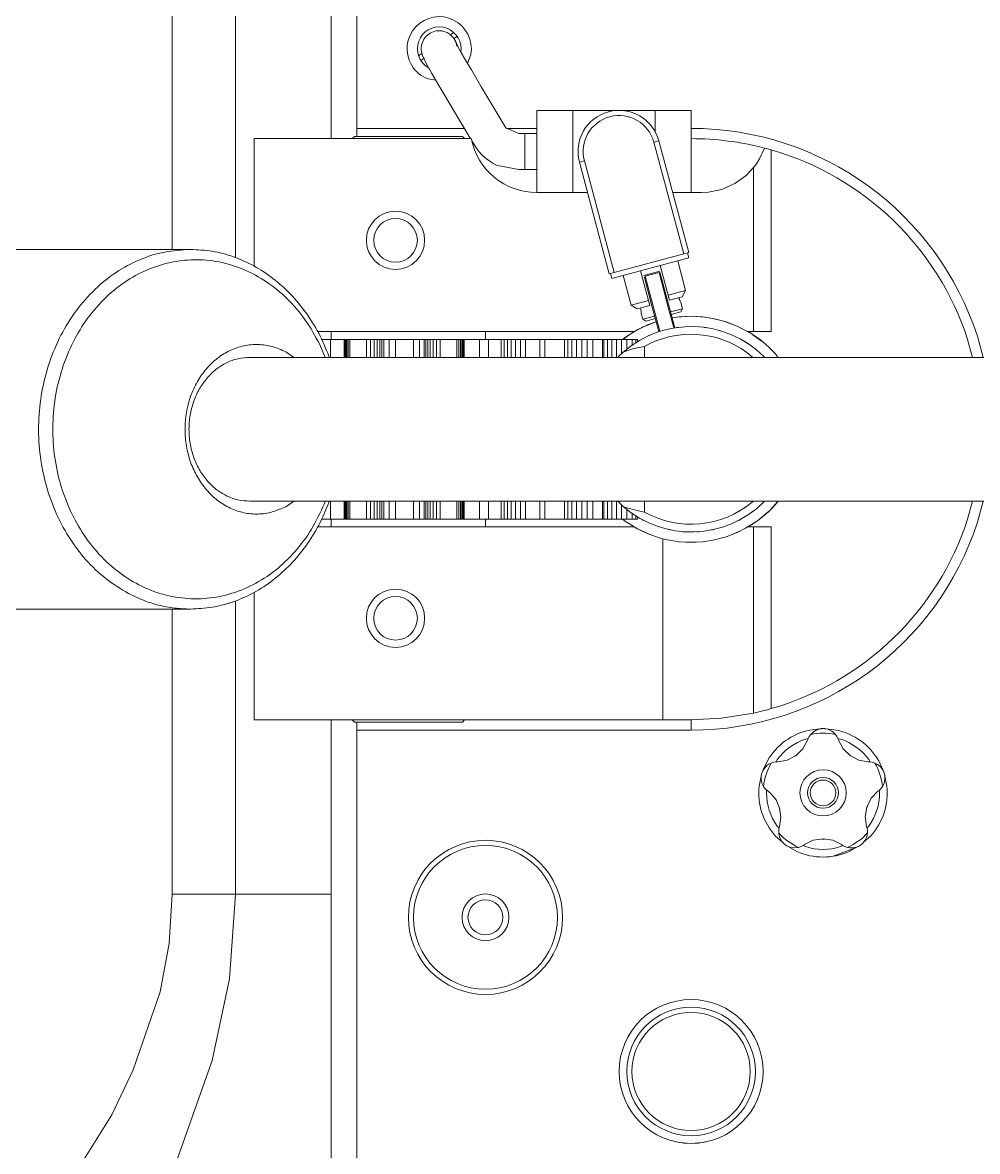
# Model space of a CAD drawing. Header units: millimetres. Extents: x -164867 to 807677, y -316775 to 513985.
# Drawn here: x 244877.3 to 245063, y 460465.4 to 460685.1 of the extents above; entities that cross this region are included whole.
import ezdxf

# ---------------------------------------------------------------- set-up
doc = ezdxf.new("R2010")
doc.units = ezdxf.units.MM
doc.layers.add('TECHNO', color=7, linetype='Continuous', lineweight=15)

# ---------------------------------------------------------------- blocks, each defined once
blk = doc.blocks.new('20_ Делитель округлитель S30')
at = {"transparency": 33554669}
for p, q in [((-94, 397.12), (-94, 321.36)), ((-24, 397.12), (-24, 321.36)), ((-210.02, 347.63), (-192.41, 336.67)), ((-192.41, 336.67), (-183.68, 332.46)), ((-183.68, 332.46), (-168.51, 327.26)), ((-168.51, 327.26), (-159.08, 325.49)), ((-159.08, 325.49), (-149.5, 324.89)), ((-201.13, 323.91), (-181.85, 317.12)), ((-149.5, 312.57), (-149.5, 324.89)), ((-113.3, 324.89), (-149.5, 324.89)), ((-94, 324.89), (-113.3, 324.89)), ((-4.7, 324.89), (-24, 324.89)), ((31.5, 324.89), (-4.7, 324.89)), ((-181.85, 317.12), (-165.94, 313.76)), ((-165.94, 313.76), (-149.5, 312.57)), ((-149.5, 312.57), (-149.5, 293.95)), ((-113.3, 312.57), (-149.5, 312.57)), ((-92.41, 312.57), (-113.3, 312.57)), ((-4.7, 312.57), (-25.61, 312.57)), ((31.5, 312.57), (-4.7, 312.57)), ((-73, 5.98), (-73, 309.82)), ((-45, 309.82), (-45, 5.98)), ((-115.57, 308.95), (-115.57, 229.42)), ((-90.73, 308.95), (-115.57, 308.95)), ((-2.43, 308.95), (-27.26, 308.95)), ((-2.43, 266.71), (-2.43, 308.95)), ((-74.07, 302.82), (-73, 301.25)), ((-45, 301.25), (-43.93, 302.82)), ((-78, 235.04), (-78, 296.59)), ((-76.5, 295.73), (-76.5, 295.8)), ((-76.5, 294.13), (-76.5, 295.73)), ((-73, 295.11), (-73.47, 295.27)), ((-42.5, 296.19), (-45, 295.16)), ((-41.5, 295.73), (-41.5, 295.8)), ((-41.5, 294.13), (-41.5, 295.73)), ((-40, 235.04), (-40, 296.62)), ((-213, 293.95), (-115.57, 293.95)), ((-78, 293.95), (-76.5, 293.95)), ((-78, 276.74), (-78, 293.95)), ((-76.5, 293.95), (-78, 293.95)), ((-73, 294.13), (-76.5, 294.13)), ((-76.5, 291.45), (-76.5, 294.13)), ((-73, 294.32), (-73.24, 294.4)), ((-44.76, 294.4), (-45, 294.31)), ((-41.5, 294.13), (-45, 294.13)), ((-41.5, 291.45), (-41.5, 294.13)), ((-41.5, 293.95), (-40, 293.95)), ((-41.5, 276.74), (-41.5, 293.95)), ((-41.5, 293.95), (-40, 293.95)), ((-2.43, 293.95), (95, 293.95)), ((-76.5, 291.4), (-76.5, 291.45)), ((-73, 291.45), (-76.5, 291.45)), ((-73, 291.4), (-76.5, 291.4)), ((-76.5, 291.35), (-76.5, 291.4)), ((-73, 291.35), (-76.5, 291.35)), ((-76.5, 291.26), (-76.5, 291.35)), ((-73, 291.26), (-76.5, 291.26)), ((-76.5, 291.12), (-76.5, 291.26)), ((-73, 291.12), (-76.5, 291.12)), ((-76.5, 290.91), (-76.5, 291.12)), ((-73, 290.91), (-76.5, 290.91)), ((-76.5, 290.63), (-76.5, 290.91)), ((-73, 290.63), (-76.5, 290.63)), ((-76.5, 290.31), (-76.5, 290.63)), ((-73, 290.31), (-76.5, 290.31)), ((-76.5, 287.07), (-76.5, 290.31)), ((-41.5, 291.45), (-45, 291.45)), ((-41.5, 291.4), (-45, 291.4)), ((-41.5, 291.35), (-45, 291.35)), ((-41.5, 291.26), (-45, 291.26)), ((-41.5, 291.12), (-45, 291.12)), ((-41.5, 290.91), (-45, 290.91)), ((-41.5, 290.63), (-45, 290.63)), ((-41.5, 290.31), (-45, 290.31)), ((-41.5, 291.4), (-41.5, 291.45)), ((-41.5, 291.35), (-41.5, 291.4)), ((-41.5, 291.26), (-41.5, 291.35)), ((-41.5, 291.12), (-41.5, 291.26)), ((-41.5, 290.91), (-41.5, 291.12)), ((-41.5, 290.63), (-41.5, 290.91)), ((-41.5, 290.31), (-41.5, 290.63)), ((-41.5, 287.07), (-41.5, 290.31)), ((-202, 288.95), (-116, 288.95)), ((-117.57, 288.95), (-202, 288.95)), ((-117.57, 288.95), (-116.18, 288.95)), ((-117.57, 288.95), (-117.57, 223.95)), ((-116.18, 288.95), (-116, 288.95)), ((-116, 289.45), (-115.57, 289.88)), ((-116, 289.45), (-116, 282.2)), ((-2.43, 289.88), (-2, 289.45)), ((-2, 268.45), (-2, 289.45)), ((-2, 288.95), (-1.82, 288.95)), ((-1.82, 288.95), (-0.43, 288.95)), ((-0.43, 288.95), (-0.43, 268.05)), ((84, 288.95), (-0.43, 288.95)), ((-73, 287.07), (-76.5, 287.07)), ((-76.5, 286.34), (-76.5, 287.07)), ((-73, 286.34), (-76.5, 286.34)), ((-76.5, 285.63), (-76.5, 286.34)), ((-41.5, 287.07), (-45, 287.07)), ((-41.5, 286.34), (-45, 286.34)), ((-41.5, 286.34), (-41.5, 287.07)), ((-41.5, 285.63), (-41.5, 286.34)), ((-73, 285.63), (-76.5, 285.63)), ((-76.5, 285.03), (-76.5, 285.63)), ((-73, 285.03), (-76.5, 285.03)), ((-76.5, 284.51), (-76.5, 285.03)), ((-73, 284.51), (-76.5, 284.51)), ((-76.5, 284.09), (-76.5, 284.51)), ((-73, 284.09), (-76.5, 284.09)), ((-76.5, 283.74), (-76.5, 284.09)), ((-73, 283.74), (-76.5, 283.74)), ((-76.5, 282.69), (-76.5, 283.74)), ((-41.5, 285.63), (-45, 285.63)), ((-41.5, 285.03), (-45, 285.03)), ((-41.5, 284.51), (-45, 284.51)), ((-41.5, 284.09), (-45, 284.09)), ((-41.5, 283.74), (-45, 283.74)), ((-41.5, 285.03), (-41.5, 285.63)), ((-41.5, 284.51), (-41.5, 285.03)), ((-41.5, 284.09), (-41.5, 284.51)), ((-41.5, 283.74), (-41.5, 284.09)), ((-41.5, 282.69), (-41.5, 283.74)), ((-116, 282.2), (-116, 268.45)), ((-76.5, 282.57), (-76.5, 282.69)), ((-73, 282.69), (-76.5, 282.69)), ((-76.5, 281.44), (-76.5, 282.57)), ((-73, 281.44), (-76.5, 281.44)), ((-76.5, 277.94), (-76.5, 281.44)), ((-41.5, 282.69), (-45, 282.69)), ((-41.5, 281.44), (-45, 281.44)), ((-41.5, 282.57), (-41.5, 282.69)), ((-41.5, 281.44), (-41.5, 282.57)), ((-41.5, 277.94), (-41.5, 281.44)), ((-76.5, 276.92), (-76.5, 277.94)), ((-73, 277.94), (-76.5, 277.94)), ((-76.5, 276.8), (-76.5, 276.92)), ((-41.5, 277.94), (-45, 277.94)), ((-41.5, 276.92), (-41.5, 277.94)), ((-41.5, 276.8), (-41.5, 276.92)), ((13.66, 276.96), (14.15, 276.33)), ((-78, 263.95), (-78, 276.74)), ((-76.5, 275.9), (-76.5, 276.8)), ((-73, 276.8), (-76.5, 276.8)), ((-73, 275.9), (-76.5, 275.9)), ((-76.5, 275.58), (-76.5, 275.9)), ((-73, 275.58), (-76.5, 275.58)), ((-76.5, 275.19), (-76.5, 275.58)), ((-73, 275.19), (-76.5, 275.19)), ((-76.5, 274.71), (-76.5, 275.19)), ((-73, 274.71), (-76.5, 274.71)), ((-76.5, 274.14), (-76.5, 274.71)), ((-41.5, 276.8), (-45, 276.8)), ((-41.5, 275.9), (-45, 275.9)), ((-41.5, 275.58), (-45, 275.58)), ((-41.5, 275.19), (-45, 275.19)), ((-41.5, 274.71), (-45, 274.71)), ((-41.5, 275.9), (-41.5, 276.8)), ((-41.5, 263.95), (-41.5, 276.74)), ((-41.5, 275.58), (-41.5, 275.9)), ((-41.5, 275.19), (-41.5, 275.58)), ((-41.5, 274.71), (-41.5, 275.19)), ((-41.5, 274.14), (-41.5, 274.71)), ((9.2, 275.09), (8.94, 273.63)), ((11.09, 274.87), (10.25, 274.39)), ((11.35, 275.02), (11.09, 274.87)), ((11.57, 275.14), (11.35, 275.02)), ((11.39, 275.08), (11.36, 275.03)), ((11.71, 275.22), (11.57, 275.14)), ((11.89, 275.31), (11.71, 275.22)), ((11.94, 275.34), (11.89, 275.31)), ((12.77, 275.73), (11.94, 275.34)), ((12.75, 276.5), (13.19, 275.93)), ((13.55, 276.11), (12.77, 275.73)), ((13.04, 275.81), (13.31, 275.98)), ((13.04, 275.81), (13.31, 275.98)), ((13.04, 275.81), (13.31, 275.98)), ((13.04, 275.81), (13.31, 275.98)), ((13.31, 275.98), (13.04, 275.81)), ((13.31, 275.98), (13.04, 275.81)), ((13.04, 275.81), (13.31, 275.98)), ((13.31, 275.98), (13.04, 275.81)), ((13.31, 275.98), (13.04, 275.81)), ((13.31, 275.98), (13.04, 275.81)), ((13.31, 275.98), (13.04, 275.81)), ((13.31, 275.98), (13.57, 276.12)), ((13.59, 276.12), (13.31, 275.98)), ((13.59, 276.12), (13.31, 275.98)), ((13.59, 276.12), (13.31, 275.98)), ((13.59, 276.12), (13.31, 275.98)), ((13.31, 275.98), (13.59, 276.12)), ((13.31, 275.98), (13.59, 276.12)), ((13.31, 275.98), (13.59, 276.12)), ((13.59, 276.12), (13.31, 275.98)), ((13.31, 275.98), (13.59, 276.12)), ((13.31, 275.98), (13.59, 276.12)), ((13.31, 275.98), (13.59, 276.12)), ((13.57, 276.12), (13.48, 276.07)), ((13.48, 276.07), (13.55, 276.11)), ((13.59, 276.12), (13.89, 276.25)), ((13.59, 276.12), (13.89, 276.25)), ((13.59, 276.12), (13.89, 276.25)), ((13.89, 276.25), (13.59, 276.12)), ((13.89, 276.25), (13.59, 276.12)), ((13.89, 276.25), (13.59, 276.12)), ((13.59, 276.12), (13.89, 276.25)), ((13.59, 276.12), (13.89, 276.25)), ((13.59, 276.12), (13.89, 276.25)), ((13.59, 276.12), (13.89, 276.25)), ((13.89, 276.25), (13.59, 276.12)), ((14.21, 276.35), (13.89, 276.25)), ((13.89, 276.25), (14.21, 276.35)), ((13.89, 276.25), (14.21, 276.35)), ((13.89, 276.25), (14.21, 276.35)), ((13.89, 276.25), (14.21, 276.35)), ((13.89, 276.25), (14.21, 276.35)), ((13.89, 276.25), (14.21, 276.35)), ((13.89, 276.25), (14.21, 276.35)), ((13.89, 276.25), (14.21, 276.35)), ((13.89, 276.25), (14.21, 276.35)), ((13.89, 276.25), (14.21, 276.35)), ((14.21, 276.35), (14.55, 276.41)), ((14.21, 276.35), (14.55, 276.41)), ((14.21, 276.35), (14.55, 276.41)), ((14.55, 276.41), (14.21, 276.35)), ((14.21, 276.35), (14.55, 276.41)), ((14.21, 276.35), (14.55, 276.41)), ((14.21, 276.35), (14.55, 276.41)), ((14.21, 276.35), (14.55, 276.41)), ((14.21, 276.35), (14.55, 276.41)), ((14.21, 276.35), (14.55, 276.41)), ((14.21, 276.35), (14.55, 276.41)), ((14.9, 276.45), (14.55, 276.41)), ((14.55, 276.41), (14.9, 276.45)), ((14.55, 276.41), (14.9, 276.45)), ((14.55, 276.41), (14.9, 276.45)), ((14.55, 276.41), (14.9, 276.45)), ((14.55, 276.41), (14.9, 276.45)), ((14.55, 276.41), (14.9, 276.45)), ((14.55, 276.41), (14.9, 276.45)), ((14.55, 276.41), (14.9, 276.45)), ((14.55, 276.41), (14.9, 276.45)), ((14.55, 276.41), (14.9, 276.45)), ((15.25, 276.45), (14.9, 276.45)), ((15.25, 276.45), (14.9, 276.45)), ((15.25, 276.45), (14.9, 276.45)), ((14.9, 276.45), (15.25, 276.45)), ((14.9, 276.45), (15.25, 276.45)), ((14.9, 276.45), (15.25, 276.45)), ((15.25, 276.45), (14.9, 276.45)), ((15.25, 276.45), (14.9, 276.45)), ((14.9, 276.45), (15.25, 276.45)), ((14.9, 276.45), (15.25, 276.45)), ((15.25, 276.45), (14.9, 276.45)), ((15.61, 276.41), (15.25, 276.45)), ((15.25, 276.45), (15.61, 276.41)), ((15.25, 276.45), (15.61, 276.41)), ((15.25, 276.45), (15.61, 276.41)), ((15.25, 276.45), (15.61, 276.41)), ((15.25, 276.45), (15.61, 276.41)), ((15.25, 276.45), (15.61, 276.41)), ((15.61, 276.41), (15.25, 276.45)), ((15.25, 276.45), (15.61, 276.41)), ((15.25, 276.45), (15.61, 276.41)), ((15.25, 276.45), (15.61, 276.41)), ((15.61, 276.41), (15.96, 276.34)), ((15.61, 276.41), (15.96, 276.34)), ((15.61, 276.41), (15.96, 276.34)), ((15.61, 276.41), (15.96, 276.34)), ((15.61, 276.41), (15.96, 276.34)), ((15.61, 276.41), (15.96, 276.34)), ((15.96, 276.34), (15.61, 276.41)), ((15.61, 276.41), (15.96, 276.34)), ((15.61, 276.41), (15.96, 276.34)), ((15.61, 276.41), (15.96, 276.34)), ((15.61, 276.41), (15.96, 276.34)), ((15.96, 276.34), (16.31, 276.23)), ((15.96, 276.34), (16.31, 276.23)), ((15.96, 276.34), (16.31, 276.23)), ((15.96, 276.34), (16.31, 276.23)), ((15.96, 276.34), (16.31, 276.23)), ((16.31, 276.23), (15.96, 276.34)), ((15.96, 276.34), (16.31, 276.23)), ((15.96, 276.34), (16.31, 276.23)), ((15.96, 276.34), (16.31, 276.23)), ((15.96, 276.34), (16.31, 276.23)), ((15.96, 276.34), (16.31, 276.23)), ((16.64, 276.08), (16.31, 276.23)), ((16.31, 276.23), (16.64, 276.08)), ((16.64, 276.08), (16.31, 276.23)), ((16.64, 276.08), (16.31, 276.23)), ((16.31, 276.23), (16.64, 276.08)), ((16.31, 276.23), (16.64, 276.08)), ((16.31, 276.23), (16.64, 276.08)), ((16.31, 276.23), (16.64, 276.08)), ((16.64, 276.08), (16.31, 276.23)), ((16.31, 276.23), (16.64, 276.08)), ((16.31, 276.23), (16.64, 276.08)), ((16.64, 276.08), (16.95, 275.91)), ((16.64, 276.08), (16.95, 275.91)), ((16.64, 276.08), (16.95, 275.91)), ((16.64, 276.08), (16.95, 275.91)), ((16.64, 276.08), (16.95, 275.91)), ((16.95, 275.91), (16.64, 276.08)), ((16.95, 275.91), (16.64, 276.08)), ((16.95, 275.91), (16.64, 276.08)), ((16.95, 275.91), (16.64, 276.08)), ((16.64, 276.08), (16.95, 275.91)), ((16.64, 276.08), (16.95, 275.91)), ((17.23, 275.7), (16.95, 275.91)), ((16.95, 275.91), (17.23, 275.7)), ((16.95, 275.91), (17.23, 275.7)), ((16.95, 275.91), (17.23, 275.7)), ((17.23, 275.7), (16.95, 275.91)), ((16.95, 275.91), (17.23, 275.7)), ((16.95, 275.91), (17.23, 275.7)), ((17.23, 275.7), (16.95, 275.91)), ((17.23, 275.7), (16.95, 275.91)), ((17.23, 275.7), (16.95, 275.91)), ((17.23, 275.7), (16.95, 275.91)), ((17.23, 275.7), (17.49, 275.48)), ((17.49, 275.48), (17.23, 275.7)), ((17.49, 275.48), (17.23, 275.7)), ((17.23, 275.7), (17.49, 275.48)), ((17.49, 275.48), (17.23, 275.7)), ((17.23, 275.7), (17.49, 275.48)), ((17.23, 275.7), (17.49, 275.48)), ((17.23, 275.7), (17.49, 275.48)), ((17.49, 275.48), (17.23, 275.7)), ((17.23, 275.7), (17.49, 275.48)), ((17.23, 275.7), (17.49, 275.48)), ((17.49, 275.48), (17.72, 275.23)), ((17.49, 275.48), (17.72, 275.23)), ((17.49, 275.48), (17.72, 275.23)), ((17.49, 275.48), (17.72, 275.23)), ((17.49, 275.48), (17.72, 275.23)), ((17.49, 275.48), (17.72, 275.23)), ((17.72, 275.23), (17.49, 275.48)), ((17.72, 275.23), (17.49, 275.48)), ((17.72, 275.23), (17.49, 275.48)), ((17.49, 275.48), (17.72, 275.23)), ((17.49, 275.48), (17.72, 275.23)), ((17.72, 275.23), (17.92, 274.98)), ((17.72, 275.23), (17.92, 274.98)), ((17.72, 275.23), (17.92, 274.98)), ((17.92, 274.98), (17.72, 275.23)), ((17.92, 274.98), (17.72, 275.23)), ((17.92, 274.98), (17.72, 275.23)), ((17.92, 274.98), (17.72, 275.23)), ((17.92, 274.98), (17.72, 275.23)), ((17.92, 274.98), (17.72, 275.23)), ((17.72, 275.23), (17.92, 274.98)), ((17.72, 275.23), (17.92, 274.98)), ((18.09, 274.71), (17.92, 274.98)), ((18.09, 274.71), (17.92, 274.98)), ((17.92, 274.98), (18.09, 274.71)), ((17.92, 274.98), (18.09, 274.71)), ((18.09, 274.71), (17.92, 274.98)), ((17.92, 274.98), (18.09, 274.71)), ((17.92, 274.98), (18.09, 274.71)), ((17.92, 274.98), (18.09, 274.71)), ((18.09, 274.71), (17.92, 274.98)), ((18.09, 274.71), (17.92, 274.98)), ((17.92, 274.98), (18.09, 274.71)), ((18.09, 274.71), (18.24, 274.43)), ((18.09, 274.71), (18.24, 274.43)), ((18.09, 274.71), (18.24, 274.43)), ((18.09, 274.71), (18.24, 274.43)), ((18.09, 274.71), (18.24, 274.43)), ((18.24, 274.43), (18.09, 274.71)), ((18.09, 274.71), (18.24, 274.43)), ((18.24, 274.43), (18.09, 274.71)), ((18.24, 274.43), (18.09, 274.71)), ((18.09, 274.71), (18.24, 274.43)), ((18.09, 274.71), (18.24, 274.43)), ((-73, 274.14), (-76.5, 274.14)), ((-76.5, 273.47), (-76.5, 274.14)), ((-73, 273.47), (-76.5, 273.47)), ((-76.5, 272.78), (-76.5, 273.47)), ((-73, 272.78), (-76.5, 272.78)), ((-76.5, 269.51), (-76.5, 272.78)), ((-41.5, 274.14), (-45, 274.14)), ((-41.5, 273.47), (-45, 273.47)), ((-41.5, 272.78), (-45, 272.78)), ((-41.5, 273.47), (-41.5, 274.14)), ((-41.5, 272.78), (-41.5, 273.47)), ((-41.5, 269.51), (-41.5, 272.78)), ((7.94, 273.04), (6.59, 272.25)), ((10.25, 274.39), (7.94, 273.04)), ((18.24, 274.43), (18.36, 274.13)), ((18.24, 274.43), (18.36, 274.13)), ((18.24, 274.43), (18.36, 274.13)), ((18.24, 274.43), (18.36, 274.13)), ((18.24, 274.43), (18.36, 274.13)), ((18.36, 274.13), (18.24, 274.43)), ((18.36, 274.13), (18.24, 274.43)), ((18.36, 274.13), (18.24, 274.43)), ((18.36, 274.13), (18.24, 274.43)), ((18.24, 274.43), (18.36, 274.13)), ((18.24, 274.43), (18.36, 274.13)), ((18.46, 273.81), (18.36, 274.13)), ((18.36, 274.13), (18.46, 273.81)), ((18.46, 273.81), (18.36, 274.13)), ((18.36, 274.13), (18.46, 273.81)), ((18.46, 273.81), (18.36, 274.13)), ((18.36, 274.13), (18.46, 273.81)), ((18.36, 274.13), (18.46, 273.81)), ((18.46, 273.81), (18.36, 274.13)), ((18.36, 274.13), (18.46, 273.81)), ((18.36, 274.13), (18.46, 273.81)), ((18.46, 273.81), (18.36, 274.13)), ((18.46, 273.81), (18.53, 273.47)), ((18.46, 273.81), (18.53, 273.47)), ((18.46, 273.81), (18.53, 273.47)), ((18.46, 273.81), (18.53, 273.47)), ((18.46, 273.81), (18.53, 273.47)), ((18.53, 273.47), (18.46, 273.81)), ((18.46, 273.81), (18.53, 273.47)), ((18.53, 273.47), (18.46, 273.81)), ((18.53, 273.47), (18.46, 273.81)), ((18.46, 273.81), (18.53, 273.47)), ((18.46, 273.81), (18.53, 273.47)), ((18.56, 273.13), (18.53, 273.47)), ((18.53, 273.47), (18.56, 273.13)), ((18.53, 273.47), (18.56, 273.13)), ((18.53, 273.47), (18.56, 273.13)), ((18.53, 273.47), (18.56, 273.13)), ((18.53, 273.47), (18.56, 273.13)), ((18.56, 273.13), (18.53, 273.47)), ((18.56, 273.13), (18.53, 273.47)), ((18.56, 273.13), (18.53, 273.47)), ((18.53, 273.47), (18.56, 273.13)), ((18.53, 273.47), (18.56, 273.13)), ((18.56, 272.77), (18.53, 272.41)), ((18.56, 272.77), (18.53, 272.41)), ((18.56, 272.77), (18.53, 272.41)), ((18.56, 272.77), (18.53, 272.41)), ((18.53, 272.41), (18.56, 272.77)), ((18.56, 272.77), (18.53, 272.41)), ((18.53, 272.41), (18.56, 272.77)), ((18.56, 272.77), (18.53, 272.41)), ((18.56, 272.77), (18.53, 272.41)), ((18.53, 272.41), (18.56, 272.77)), ((18.53, 272.41), (18.56, 272.77)), ((18.56, 272.77), (18.56, 273.13)), ((18.56, 273.13), (18.56, 272.77)), ((18.56, 273.13), (18.56, 272.77)), ((18.56, 273.13), (18.56, 272.77)), ((18.56, 273.13), (18.56, 272.77)), ((18.56, 272.77), (18.56, 273.13)), ((18.56, 272.77), (18.56, 273.13)), ((18.56, 273.13), (18.56, 272.77)), ((18.56, 273.13), (18.56, 272.77)), ((18.56, 273.13), (18.56, 272.77)), ((18.56, 273.13), (18.56, 272.77)), ((6.59, 272.25), (-2, 267.12)), ((16.83, 269.93), (17.35, 270.3)), ((16.83, 269.93), (17.35, 270.3)), ((17.35, 270.3), (16.83, 269.93)), ((17.35, 270.3), (16.83, 269.93)), ((17.35, 270.3), (16.83, 269.93)), ((17.35, 270.3), (16.83, 269.93)), ((17.35, 270.3), (16.83, 269.93)), ((17.35, 270.3), (16.83, 269.93)), ((16.83, 269.93), (17.35, 270.3)), ((16.83, 269.93), (17.35, 270.3)), ((17.35, 270.3), (16.83, 269.93)), ((17.35, 270.3), (17.82, 270.79)), ((17.35, 270.3), (17.82, 270.79)), ((17.35, 270.3), (17.82, 270.79)), ((17.82, 270.79), (17.35, 270.3)), ((17.82, 270.79), (17.35, 270.3)), ((17.82, 270.79), (17.35, 270.3)), ((17.82, 270.79), (17.35, 270.3)), ((17.82, 270.79), (17.35, 270.3)), ((17.82, 270.79), (17.35, 270.3)), ((17.82, 270.79), (17.35, 270.3)), ((17.82, 270.79), (17.35, 270.3)), ((17.79, 270.76), (18.21, 270.11)), ((17.82, 270.79), (18.2, 271.38)), ((17.82, 270.79), (18.2, 271.38)), ((18.2, 271.38), (17.82, 270.79)), ((17.82, 270.79), (18.2, 271.38)), ((18.2, 271.38), (17.82, 270.79)), ((18.2, 271.38), (17.82, 270.79)), ((18.2, 271.38), (17.82, 270.79)), ((17.82, 270.79), (18.2, 271.38)), ((18.2, 271.38), (17.82, 270.79)), ((18.2, 271.38), (17.82, 270.79)), ((18.2, 271.38), (17.82, 270.79)), ((18.45, 272.06), (18.2, 271.38)), ((18.45, 272.06), (18.2, 271.38)), ((18.45, 272.06), (18.2, 271.38)), ((18.45, 272.06), (18.2, 271.38)), ((18.45, 272.06), (18.2, 271.38)), ((18.45, 272.06), (18.2, 271.38)), ((18.45, 272.06), (18.2, 271.38)), ((18.45, 272.06), (18.2, 271.38)), ((18.2, 271.38), (18.45, 272.06)), ((18.45, 272.06), (18.2, 271.38)), ((18.2, 271.38), (18.45, 272.06)), ((18.45, 272.06), (18.53, 272.41)), ((18.45, 272.06), (18.53, 272.41)), ((18.45, 272.06), (18.53, 272.41)), ((18.45, 272.06), (18.53, 272.41)), ((18.45, 272.06), (18.53, 272.41)), ((18.45, 272.06), (18.53, 272.41)), ((18.45, 272.06), (18.53, 272.41)), ((18.53, 272.41), (18.45, 272.06)), ((18.45, 272.06), (18.53, 272.41)), ((18.45, 272.06), (18.53, 272.41)), ((18.45, 272.06), (18.53, 272.41)), ((-115.57, 268.02), (-116, 268.45)), ((-73, 269.51), (-76.5, 269.51)), ((-76.5, 269.14), (-76.5, 269.51)), ((-73, 269.14), (-76.5, 269.14)), ((-76.5, 268.81), (-76.5, 269.14)), ((-73, 268.81), (-76.5, 268.81)), ((-76.5, 268.56), (-76.5, 268.81)), ((-73, 268.56), (-76.5, 268.56)), ((-76.5, 268.38), (-76.5, 268.56)), ((-73, 268.38), (-76.5, 268.38)), ((-76.5, 268.25), (-76.5, 268.38)), ((-73, 268.25), (-76.5, 268.25)), ((-76.5, 268.18), (-76.5, 268.25)), ((-73, 268.18), (-76.5, 268.18)), ((-76.5, 268.08), (-76.5, 268.18)), ((-76.5, 267.13), (-76.5, 268.08)), ((-73, 268.08), (-76.5, 268.08)), ((-41.5, 269.51), (-45, 269.51)), ((-41.5, 269.14), (-45, 269.14)), ((-41.5, 268.81), (-45, 268.81)), ((-41.5, 268.56), (-45, 268.56)), ((-41.5, 268.38), (-45, 268.38)), ((-41.5, 268.25), (-45, 268.25)), ((-41.5, 268.18), (-45, 268.18)), ((-41.5, 268.08), (-45, 268.08)), ((-41.5, 269.14), (-41.5, 269.51)), ((-41.5, 268.81), (-41.5, 269.14)), ((-41.5, 268.56), (-41.5, 268.81)), ((-41.5, 268.38), (-41.5, 268.56)), ((-41.5, 268.25), (-41.5, 268.38)), ((-41.5, 268.18), (-41.5, 268.25)), ((-41.5, 268.08), (-41.5, 268.18)), ((-41.5, 267.13), (-41.5, 268.08)), ((-2, 268.45), (-2.43, 268.02)), ((14.11, 268.54), (12.55, 267.63)), ((14.12, 268.55), (14.11, 268.54)), ((14.41, 268.72), (14.12, 268.55)), ((14.42, 268.72), (14.41, 268.72)), ((15.12, 269.12), (14.42, 268.72)), ((14.48, 268.75), (15.07, 268.7)), ((16.28, 269.67), (15.09, 269.11)), ((15.09, 269.11), (15.17, 269.14)), ((15.17, 269.14), (15.11, 269.11)), ((15.11, 269.11), (15.12, 269.12)), ((15.59, 269.49), (16.25, 269.66)), ((16.25, 269.66), (15.59, 269.49)), ((15.59, 269.49), (16.25, 269.66)), ((15.59, 269.49), (16.25, 269.66)), ((16.25, 269.66), (15.59, 269.49)), ((16.25, 269.66), (15.59, 269.49)), ((16.25, 269.66), (15.59, 269.49)), ((16.25, 269.66), (15.59, 269.49)), ((16.25, 269.66), (15.59, 269.49)), ((16.25, 269.66), (15.59, 269.49)), ((16.25, 269.66), (15.59, 269.49)), ((16.56, 269.8), (16.25, 269.66)), ((16.25, 269.66), (16.56, 269.8)), ((16.56, 269.8), (16.25, 269.66)), ((16.56, 269.8), (16.25, 269.66)), ((16.25, 269.66), (16.56, 269.8)), ((16.56, 269.8), (16.25, 269.66)), ((16.25, 269.66), (16.56, 269.8)), ((16.25, 269.66), (16.56, 269.8)), ((16.56, 269.8), (16.25, 269.66)), ((16.56, 269.8), (16.25, 269.66)), ((16.56, 269.8), (16.25, 269.66)), ((16.51, 269.78), (16.28, 269.67)), ((16.61, 269.82), (16.48, 269.77)), ((16.48, 269.77), (16.51, 269.78)), ((16.77, 269.9), (16.54, 269.79)), ((16.54, 269.79), (16.61, 269.82)), ((16.83, 269.93), (16.56, 269.8)), ((16.83, 269.93), (16.56, 269.8)), ((16.56, 269.8), (16.83, 269.93)), ((16.83, 269.93), (16.56, 269.8)), ((16.83, 269.93), (16.56, 269.8)), ((16.56, 269.8), (16.83, 269.93)), ((16.83, 269.93), (16.56, 269.8)), ((16.56, 269.8), (16.83, 269.93)), ((16.56, 269.8), (16.83, 269.93)), ((16.83, 269.93), (16.56, 269.8)), ((16.83, 269.93), (16.56, 269.8)), ((16.83, 269.93), (16.56, 269.8)), ((16.56, 269.8), (16.77, 269.9)), ((17.04, 270.08), (17.44, 269.45)), ((-76.5, 265.1), (-76.5, 267.13)), ((-41.5, 265.1), (-41.5, 267.13)), ((-2.83, 266.61), (-4.09, 265.85)), ((-2, 267.12), (-2.43, 266.86)), ((10.96, 266.7), (7.81, 264.83)), ((12.55, 267.63), (10.96, 266.7)), ((12.22, 267.44), (13.98, 266.8)), ((-78, 263.95), (-76.5, 263.95)), ((-73, 265.1), (-76.5, 265.1)), ((-76.5, 263.37), (-76.5, 265.1)), ((-41.5, 265.1), (-45, 265.1)), ((-41.5, 263.37), (-41.5, 265.1)), ((-41.5, 263.95), (-40, 263.95)), ((-6.39, 263.77), (-6.97, 262.94)), ((-5.72, 264.53), (-6.39, 263.77)), ((-4.99, 265.2), (-5.72, 264.53)), ((-4.21, 265.78), (-4.99, 265.2)), ((-4.09, 265.85), (-4.21, 265.78)), ((7.81, 264.83), (-0.32, 259.96)), ((-73, 263.37), (-76.5, 263.37)), ((-76.5, 260.87), (-76.5, 263.37)), ((-41.5, 263.37), (-45, 263.37)), ((-41.5, 260.87), (-41.5, 263.37)), ((-7.68, 261.59), (-8.43, 257.49)), ((-7.47, 262.05), (-7.68, 261.59)), ((-7.23, 262.5), (-7.47, 262.05)), ((-6.97, 262.94), (-7.23, 262.5)), ((-73, 260.87), (-76.5, 260.87)), ((-76.5, 260.33), (-76.5, 260.87)), ((-73, 260.33), (-76.5, 260.33)), ((-76.5, 259.68), (-76.5, 260.33)), ((-73, 259.68), (-76.5, 259.68)), ((-76.5, 258.94), (-76.5, 259.68)), ((-41.5, 260.87), (-45, 260.87)), ((-41.5, 260.33), (-45, 260.33)), ((-41.5, 259.68), (-45, 259.68)), ((-41.5, 260.33), (-41.5, 260.87)), ((-41.5, 259.68), (-41.5, 260.33)), ((-41.5, 258.94), (-41.5, 259.68)), ((-0.32, 259.96), (-1.43, 257.49)), ((-0.43, 259.88), (-0.43, 253.95)), ((-73, 258.94), (-76.5, 258.94)), ((-76.5, 258.1), (-76.5, 258.94)), ((-73, 258.1), (-76.5, 258.1)), ((-76.5, 257.14), (-76.5, 258.1)), ((-73, 257.14), (-76.5, 257.14)), ((-76.5, 256.19), (-76.5, 257.14)), ((-41.5, 258.94), (-45, 258.94)), ((-41.5, 258.1), (-45, 258.1)), ((-41.5, 257.14), (-45, 257.14)), ((-41.5, 258.1), (-41.5, 258.94)), ((-41.5, 257.14), (-41.5, 258.1)), ((-41.5, 256.19), (-41.5, 257.14)), ((-8.43, 257.49), (-8.43, 256.29)), ((-1.43, 257.49), (-1.44, 256.29)), ((-73, 256.19), (-76.5, 256.19)), ((-76.5, 253.39), (-76.5, 256.19)), ((-41.5, 256.19), (-45, 256.19)), ((-41.5, 253.39), (-41.5, 256.19)), ((-8.43, 256.29), (-8.3, 256.29)), ((-8.43, 253.95), (-8.43, 256.29)), ((-8.3, 256.29), (-8.23, 256.29)), ((-8.23, 256.29), (-8.22, 256.29)), ((-8.22, 256.29), (-8.2, 256.29)), ((-8.2, 256.29), (-8.18, 256.29)), ((-8.18, 256.29), (-6.85, 256.29)), ((-6.85, 256.29), (-6.72, 256.29)), ((-6.72, 256.29), (-6.68, 256.29)), ((-6.68, 256.29), (-6.64, 256.29)), ((-6.64, 256.29), (-6.54, 256.29)), ((-6.54, 256.29), (-5.89, 256.29)), ((-5.89, 256.29), (-4.57, 256.29)), ((-4.57, 256.29), (-4.37, 256.29)), ((-4.37, 256.29), (-4.29, 256.29)), ((-4.37, 256.29), (-4.32, 256.29)), ((-4.32, 256.29), (-4.28, 256.29)), ((-4.29, 256.29), (-4.28, 256.29)), ((-4.28, 256.29), (-4.08, 256.29)), ((-4.08, 256.29), (-2.41, 256.29)), ((-2.41, 256.29), (-2.29, 256.29)), ((-2.29, 256.29), (-2.25, 256.29)), ((-2.25, 256.29), (-2.23, 256.29)), ((-2.23, 256.29), (-2.1, 256.29)), ((-2.1, 256.29), (-1.44, 256.29)), ((-1.44, 256.29), (-1.43, 256.29)), ((-1.43, 253.95), (-1.43, 256.29)), ((-73, 253.39), (-76.5, 253.39)), ((-76.5, 253.14), (-76.5, 253.39)), ((-76.5, 252.43), (-76.5, 253.14)), ((-41.5, 253.39), (-45, 253.39)), ((-41.5, 253.14), (-41.5, 253.39)), ((-41.5, 252.43), (-41.5, 253.14)), ((-12.93, 246.95), (-12.93, 253.95)), ((-12.93, 253.95), (3.07, 253.95)), ((-12.93, 244.09), (-12.93, 253.95)), ((3.07, 253.95), (3.07, 246.95)), ((-73, 252.43), (-76.5, 252.43)), ((-76.5, 248.59), (-76.5, 252.43)), ((-41.5, 252.43), (-45, 252.43)), ((-41.5, 248.59), (-41.5, 252.43)), ((-73, 248.59), (-76.5, 248.59)), ((-76.5, 247.9), (-76.5, 248.59)), ((-41.5, 248.59), (-45, 248.59)), ((-41.5, 247.9), (-41.5, 248.59)), ((-73, 247.9), (-76.5, 247.9)), ((-76.5, 247.12), (-76.5, 247.9)), ((-73, 247.12), (-76.5, 247.12)), ((-76.5, 246.22), (-76.5, 247.12)), ((-73, 246.22), (-76.5, 246.22)), ((-76.5, 245.23), (-76.5, 246.22)), ((-41.5, 247.9), (-45, 247.9)), ((-41.5, 247.12), (-45, 247.12)), ((-41.5, 246.22), (-45, 246.22)), ((-41.5, 247.12), (-41.5, 247.9)), ((-41.5, 246.22), (-41.5, 247.12)), ((-41.5, 245.23), (-41.5, 246.22)), ((-12.93, 246.95), (3.07, 246.95)), ((-12.93, 244.09), (-12.93, 246.95)), ((3.07, 246.95), (3.07, 230.95)), ((-73, 245.23), (-76.5, 245.23)), ((-76.5, 244.14), (-76.5, 245.23)), ((-73, 244.14), (-76.5, 244.14)), ((-76.5, 243.07), (-76.5, 244.14)), ((-41.5, 245.23), (-45, 245.23)), ((-41.5, 244.14), (-45, 244.14)), ((-41.5, 244.14), (-41.5, 245.23)), ((-41.5, 243.07), (-41.5, 244.14)), ((-7, 245.68), (-28.74, 239.86)), ((-6.74, 244.71), (-28.48, 238.89)), ((-6.74, 244.71), (-7, 245.68)), ((-73, 243.07), (-76.5, 243.07)), ((-76.5, 241.16), (-76.5, 243.07)), ((-41.5, 243.07), (-45, 243.07)), ((-41.5, 241.16), (-41.5, 243.07)), ((-73, 241.16), (-76.5, 241.16)), ((-76.5, 240.94), (-76.5, 241.16)), ((-73, 240.94), (-76.5, 240.94)), ((-76.5, 240.21), (-76.5, 240.94)), ((-73, 240.21), (-76.5, 240.21)), ((-76.5, 239.39), (-76.5, 240.21)), ((-41.5, 241.16), (-45, 241.16)), ((-41.5, 240.94), (-45, 240.94)), ((-41.5, 240.21), (-45, 240.21)), ((-41.5, 240.94), (-41.5, 241.16)), ((-41.5, 240.21), (-41.5, 240.94)), ((-41.5, 239.39), (-41.5, 240.21)), ((-28.67, 239.62), (-29.64, 239.36)), ((-28.48, 238.89), (-28.74, 239.86)), ((-73, 239.39), (-76.5, 239.39)), ((-76.5, 238.49), (-76.5, 239.39)), ((-73, 238.49), (-76.5, 238.49)), ((-76.5, 237.5), (-76.5, 238.49)), ((-73.7, 237.5), (-76.5, 237.5)), ((-76.5, 236.44), (-76.5, 237.5)), ((-74.03, 237.15), (-73.14, 238.09)), ((-73.14, 238.09), (-73, 238.23)), ((-41.5, 239.39), (-45, 239.39)), ((-41.5, 238.49), (-45, 238.49)), ((-45, 238.23), (-44.86, 238.09)), ((-44.86, 238.09), (-43.97, 237.15)), ((-41.5, 237.5), (-44.3, 237.5)), ((-41.5, 238.49), (-41.5, 239.39)), ((-41.5, 237.5), (-41.5, 238.49)), ((-41.5, 236.44), (-41.5, 237.5)), ((-25.62, 224.38), (-29.64, 239.36)), ((-28.48, 238.89), (-24.85, 225.37)), ((-78.26, 234.54), (-76.8, 236.88)), ((-78, 235.04), (-76.8, 236.88)), ((-76.8, 236.88), (-76.5, 237.25)), ((-76.8, 236.88), (-76.5, 237.24)), ((-74.61, 236.44), (-76.5, 236.44)), ((-76.5, 235.41), (-76.5, 236.44)), ((-75.39, 235.41), (-76.5, 235.41)), ((-76.5, 234.69), (-76.5, 235.41)), ((-74.97, 233.93), (-74.2, 236.7)), ((-74.2, 236.7), (-74.03, 237.15)), ((-43.97, 237.15), (-43.36, 235.32)), ((-41.5, 236.44), (-43.39, 236.44)), ((-43.36, 235.32), (-42.88, 233.03)), ((-41.5, 235.41), (-42.61, 235.41)), ((-41.5, 237.25), (-41.2, 236.88)), ((-41.5, 237.2), (-40.34, 235.61)), ((-41.5, 235.41), (-41.5, 236.44)), ((-41.5, 234.69), (-41.5, 235.41)), ((-41.2, 236.88), (-40.62, 235.99)), ((-40.22, 235.38), (-40, 235.04)), ((-34.85, 235.63), (-35.56, 234.41)), ((-34.85, 235.63), (-29.05, 237.18)), ((-33.94, 232.25), (-34.85, 235.63)), ((-79.46, 231.95), (-78.63, 233.81)), ((-76.78, 233.07), (-76.66, 233.34)), ((-76.66, 233.34), (-76.54, 233.54)), ((-75.87, 234.69), (-76.5, 234.69)), ((-76.5, 234.38), (-76.5, 234.69)), ((-76.06, 234.38), (-76.5, 234.38)), ((-75.12, 233.03), (-74.97, 233.93)), ((-73, 233.03), (-75.12, 233.03)), ((-42.88, 233.03), (-45, 233.03)), ((-41.5, 234.69), (-42.15, 234.69)), ((-41.95, 234.38), (-41.93, 234.35)), ((-41.5, 234.38), (-41.95, 234.38)), ((-41.5, 234.38), (-41.5, 234.69)), ((-39.11, 233.32), (-39.12, 233.32)), ((-37.6, 233.34), (-37.95, 232.73)), ((-37.6, 233.34), (-36.39, 233.66)), ((-36.98, 231.02), (-37.6, 233.34)), ((-36.34, 233.66), (-36.39, 233.66)), ((-36.39, 233.66), (-36.34, 233.66)), ((-36.18, 233.67), (-36.34, 233.66)), ((-36.34, 233.66), (-36.18, 233.67)), ((-36.03, 233.68), (-36.18, 233.67)), ((-36.18, 233.67), (-36.03, 233.68)), ((-36.03, 233.68), (-35.79, 233.72)), ((-36.01, 233.69), (-36.03, 233.68)), ((-35.79, 233.72), (-36.01, 233.69)), ((-35.79, 233.72), (-35.63, 233.74)), ((-35.63, 233.74), (-35.79, 233.72)), ((-35.63, 233.74), (-35.45, 233.79)), ((-35.49, 233.78), (-35.63, 233.74)), ((-35.56, 234.41), (-34.91, 231.99)), ((-35.4, 233.8), (-35.49, 233.78)), ((-35.45, 233.79), (-35.4, 233.8)), ((-35.25, 231.49), (-29.45, 233.04)), ((-28.15, 233.8), (-33.94, 232.25)), ((-29.2, 232.9), (-29.45, 233.04)), ((-28.23, 230.05), (-29.06, 233.14)), ((-40.79, 232.2), (-40.73, 232.09)), ((-40.73, 232.09), (-40.63, 231.83)), ((-39.64, 230.1), (-34.75, 231.41)), ((-39.52, 230.34), (-35.25, 231.49)), ((-38.9, 232.9), (-38.11, 230.72)), ((-38.08, 230.75), (-38.07, 230.73)), ((-37.46, 230.89), (-37.95, 232.73)), ((-33.94, 232.25), (-34.91, 231.99)), ((-34.75, 231.41), (-29.2, 232.9)), ((-28.48, 230.19), (-29.2, 232.9)), ((-3.12, 231.19), (-24.85, 225.37)), ((-3.12, 231.19), (-2.86, 230.23)), ((3.07, 230.95), (-1.1, 230.95)), ((3.07, 230.95), (3.07, 223.95)), ((-115.57, 229.42), (-80.31, 229.42)), ((-115.57, 223.95), (-115.57, 229.42)), ((-80.88, 226.25), (-80.52, 228.53)), ((-80.52, 228.53), (-80.31, 229.42)), ((-40.02, 230.21), (-39.52, 230.34)), ((-39.96, 230.02), (-39.64, 230.1)), ((-35.75, 228.25), (-28.48, 230.19)), ((-35.63, 228.07), (-28.62, 229.95)), ((-27.11, 229.94), (-32.91, 228.39)), ((-28.62, 229.95), (-28.48, 230.19)), ((-2.86, 230.23), (-24.59, 224.4)), ((-78.6, 227.88), (-78.56, 228.11)), ((-78.56, 228.11), (-78.48, 228.4)), ((-39.29, 227.3), (-38.52, 227.5)), ((-39.26, 227.1), (-39.08, 227.15)), ((-39.24, 226.96), (-39.19, 226.74)), ((-39.19, 226.74), (-39.17, 226.44)), ((-39.18, 226.5), (-39.18, 226.46)), ((-39.08, 227.15), (-35.63, 228.07)), ((-38.52, 227.5), (-35.75, 228.25)), ((-37.34, 227.61), (-37.32, 227.52)), ((-37.34, 227.61), (-37.12, 226.25)), ((-37.19, 226.71), (-37, 223.95)), ((-36.14, 225.97), (-36.63, 227.8)), ((-35.53, 225.61), (-36.15, 227.93)), ((-33.87, 228.13), (-32.91, 228.39)), ((-33.87, 228.13), (-33.23, 225.71)), ((-32, 225.01), (-32.91, 228.39)), ((-26.21, 226.56), (-32, 225.01)), ((-12.93, 223.95), (-12.93, 227.53)), ((-12.93, 221.95), (-12.93, 227.53)), ((-81, 223.95), (-80.88, 226.25)), ((-80.95, 222.93), (-80.95, 224.98)), ((-78.95, 225.35), (-78.93, 225.47)), ((-78.95, 225.07), (-78.95, 225.35)), ((-37.12, 226.25), (-37, 223.95)), ((-36.14, 225.97), (-35.53, 225.61)), ((-34.32, 225.94), (-35.53, 225.61)), ((-34.28, 225.96), (-34.32, 225.94)), ((-34.32, 225.94), (-34.28, 225.96)), ((-34.14, 226.03), (-34.28, 225.96)), ((-34.28, 225.96), (-34.14, 226.03)), ((-34, 226.1), (-34.14, 226.03)), ((-34.14, 226.03), (-34, 226.1)), ((-33.77, 226.19), (-34, 226.1)), ((-34, 226.1), (-33.92, 226.13)), ((-33.92, 226.13), (-33.77, 226.19)), ((-33.62, 226.25), (-33.77, 226.19)), ((-33.77, 226.19), (-33.75, 226.2)), ((-33.75, 226.2), (-33.67, 226.23)), ((-33.67, 226.23), (-33.62, 226.25)), ((-33.44, 226.3), (-33.62, 226.25)), ((-33.62, 226.25), (-33.57, 226.27)), ((-33.57, 226.27), (-33.48, 226.29)), ((-33.39, 226.32), (-33.48, 226.29)), ((-33.39, 226.32), (-33.44, 226.3)), ((-33.23, 225.71), (-32, 225.01)), ((-25.62, 224.38), (-24.66, 224.64)), ((-24.59, 224.4), (-24.85, 225.37)), ((-117.57, 223.95), (-115.57, 223.95)), ((-115.26, 218.04), (-115.57, 223.95)), ((-80.88, 221.65), (-81, 223.95)), ((-78.95, 222.56), (-78.95, 222.84)), ((-78.93, 222.43), (-78.95, 222.56)), ((-37, 223.95), (-37.19, 221.2)), ((-37, 223.95), (-37.12, 221.65)), ((3.07, 223.95), (-12.93, 223.95)), ((-12.86, 220.59), (-12.93, 221.95)), ((-80.52, 219.38), (-80.88, 221.65)), ((-78.56, 219.79), (-78.6, 220.03)), ((-78.48, 219.51), (-78.56, 219.79)), ((-39.19, 221.17), (-39.24, 220.94)), ((-39.17, 221.47), (-39.19, 221.17)), ((-39.18, 221.45), (-39.18, 221.4)), ((-37.32, 220.39), (-37.75, 218.39)), ((-37.12, 221.65), (-37.48, 219.38)), ((-12.3, 217.94), (-12.86, 220.59)), ((-114.33, 212.19), (-115.26, 218.04)), ((-79.92, 217.15), (-80.52, 219.38)), ((-39.77, 218.44), (-39.87, 218.18)), ((-39.75, 218.56), (-39.77, 218.44)), ((-37.96, 217.6), (-38.9, 215)), ((-37.48, 219.38), (-38.08, 217.15)), ((-11.19, 215.45), (-12.3, 217.94)), ((-79.1, 215), (-79.92, 217.15)), ((-78.63, 214.09), (-79.46, 215.96)), ((-40.73, 215.82), (-40.79, 215.71)), ((-40.63, 216.08), (-40.73, 215.82)), ((-38.08, 217.15), (-38.9, 215)), ((-9.59, 213.25), (-11.19, 215.45)), ((-78.05, 212.95), (-79.1, 215)), ((-76.8, 211.02), (-78.26, 213.36)), ((-76.66, 214.56), (-76.78, 214.84)), ((-76.54, 214.37), (-76.66, 214.56)), ((-42.04, 213.35), (-42.21, 213.11)), ((-41.93, 213.56), (-42.04, 213.35)), ((-38.9, 215), (-40.22, 212.52)), ((-38.9, 215), (-39.95, 212.95)), ((-8.07, 211.81), (-9.59, 213.25)), ((-114.25, 211.81), (-114.33, 212.19)), ((-114.1, 211.17), (-114.25, 211.81)), ((-114.25, 211.81), (-78, 211.81)), ((-113.9, 210.33), (-114.1, 211.17)), ((-78, 212.86), (-78.05, 212.95)), ((-78, 211.81), (-78, 212.86)), ((-78, 208.35), (-78, 211.81)), ((-75.02, 208.91), (-76.8, 211.02)), ((-75.18, 212.2), (-75.25, 212.3)), ((-75, 211.98), (-75.18, 212.2)), ((-73, 211.88), (-73.17, 212.06)), ((-44.03, 213.08), (-45, 211.93)), ((-40.62, 211.92), (-41.85, 210.23)), ((-39.95, 212.95), (-40, 212.86)), ((-40, 212.86), (-40, 211.81)), ((-40, 211.81), (-8.07, 211.81)), ((-40, 208.35), (-40, 211.81)), ((-7.31, 211.25), (-8.07, 211.81)), ((-6.39, 210.67), (-7.31, 211.25)), ((-129.22, 209.25), (-129.77, 209.28)), ((-129.61, 208.77), (-129.77, 208.59)), ((-129.47, 208.96), (-129.61, 208.77)), ((-129.35, 209.11), (-129.47, 208.96)), ((-128.97, 209.52), (-129.35, 209.11)), ((-128.53, 209.85), (-128.97, 209.52)), ((-127.87, 210.16), (-128.53, 209.85)), ((-126.55, 210.31), (-128.46, 210.71)), ((-127.13, 210.32), (-127.87, 210.16)), ((-126.45, 210.3), (-127.13, 210.32)), ((-126.25, 210.27), (-126.45, 210.3)), ((-126.2, 210.26), (-126.25, 210.27)), ((-126.18, 210.25), (-126.2, 210.26)), ((-125.91, 210.17), (-126.18, 210.25)), ((-125.63, 210.08), (-125.91, 210.17)), ((-125.59, 210.06), (-125.63, 210.08)), ((-125.48, 210), (-125.59, 210.06)), ((-125.07, 209.76), (-125.48, 210)), ((-123.52, 209.11), (-125.3, 209.9)), ((-124.46, 209.19), (-125.07, 209.76)), ((-124.19, 208.81), (-124.46, 209.19)), ((-123.97, 208.37), (-124.19, 208.81)), ((-113.66, 209.37), (-113.9, 210.33)), ((-113.37, 208.35), (-113.66, 209.37)), ((-73.39, 210.06), (-73.57, 210.27)), ((-73.29, 209.97), (-73.39, 210.06)), ((-73, 209.68), (-73.14, 209.81)), ((-44.86, 209.81), (-45, 209.68)), ((-4.26, 209.69), (-6.39, 210.67)), ((-4.44, 209.03), (-4.63, 208.35)), ((-4.26, 209.69), (-4.44, 209.03)), ((-138.13, 207.57), (-139.44, 206.12)), ((-138.51, 206.7), (-139.23, 206.3)), ((-138.06, 206.84), (-138.51, 206.7)), ((-137.58, 206.91), (-138.06, 206.84)), ((-137.02, 206.9), (-137.58, 206.91)), ((-136.47, 206.79), (-137.02, 206.9)), ((-136.24, 207.18), (-136.67, 206.83)), ((-136.29, 206.74), (-136.47, 206.79)), ((-134.55, 206.48), (-136.29, 206.74)), ((-132.76, 206.72), (-134.55, 206.48)), ((-132.55, 206.84), (-132.93, 206.7)), ((-131.15, 207.43), (-132.76, 206.72)), ((-132.39, 206.88), (-132.55, 206.84)), ((-129.77, 208.59), (-131.15, 207.43)), ((-123.81, 207.84), (-123.97, 208.37)), ((-123.75, 207.29), (-123.81, 207.84)), ((-123.3, 207.18), (-123.77, 207.48)), ((-123.74, 207.1), (-123.75, 207.29)), ((-123.41, 205.23), (-123.74, 207.1)), ((-113.37, 208.35), (-78, 208.35)), ((-73, 207.03), (-74.44, 208.33)), ((-73, 207.02), (-73.72, 207.6)), ((-44.28, 207.6), (-45, 207.02)), ((-40, 208.35), (-4.63, 208.35)), ((-140.21, 205.06), (-141.19, 203.36)), ((-140.4, 204.53), (-140.49, 203.77)), ((-140.17, 205.16), (-140.4, 204.53)), ((-140.08, 205.34), (-140.17, 205.16)), ((-140.06, 205.38), (-140.08, 205.34)), ((-140.05, 205.39), (-140.06, 205.38)), ((-140.05, 205.39), (-139.71, 205.86)), ((-139.68, 205.89), (-139.71, 205.86)), ((-139.59, 205.98), (-139.68, 205.89)), ((-139.23, 206.3), (-139.59, 205.98)), ((-122.53, 203.54), (-123.41, 205.23)), ((-140.49, 203.77), (-140.39, 203.04)), ((-140.39, 203.04), (-140.21, 202.52)), ((-140.03, 202.2), (-140.23, 201.68)), ((-140.21, 202.52), (-139.94, 202.03)), ((-122.49, 203.57), (-122.66, 203.78)), ((-121.19, 202.18), (-122.53, 203.54)), ((-122.34, 203.34), (-122.49, 203.57)), ((-119.52, 201.29), (-121.19, 202.18)), ((-139.94, 202.03), (-139.83, 201.87)), ((-139.83, 201.87), (-139, 200.17)), ((-139, 200.17), (-138.71, 198.28)), ((-119.34, 201.23), (-119.52, 201.29)), ((-118.83, 200.99), (-119.34, 201.23)), ((-119.16, 201.14), (-119.31, 201.68)), ((-118.38, 200.68), (-118.83, 200.99)), ((-117.88, 200.15), (-118.38, 200.68)), ((-117.5, 199.49), (-117.88, 200.15)), ((-117.34, 198.94), (-117.54, 200.88)), ((-138.71, 198.28), (-139, 196.39)), ((-138.76, 198.55), (-138.77, 198.28)), ((-138.77, 198.28), (-138.76, 198.01)), ((-117.31, 198.84), (-117.5, 199.49)), ((-117.4, 197.35), (-117.29, 197.82)), ((-117.28, 198.64), (-117.31, 198.84)), ((-117.29, 197.82), (-117.28, 197.95)), ((-117.27, 198.59), (-117.28, 198.64)), ((-117.28, 197.95), (-117.27, 197.99)), ((-117.27, 198.57), (-117.27, 198.59)), ((-117.27, 198.28), (-117.27, 198.57)), ((-117.27, 197.99), (-117.27, 198.28)), ((-142.07, 196.34), (-140.46, 191.94)), ((-139, 196.39), (-139.83, 194.69)), ((-119.34, 195.33), (-118.83, 195.57)), ((-118.83, 195.57), (-118.38, 195.88)), ((-118.38, 195.88), (-118.03, 196.22)), ((-118.03, 196.22), (-117.75, 196.6)), ((-117.75, 196.6), (-117.4, 197.35)), ((-117.54, 195.68), (-117.34, 197.62)), ((-140.39, 193.52), (-140.47, 193.05)), ((-140.21, 194.05), (-140.39, 193.52)), ((-140.23, 194.88), (-140.03, 194.36)), ((-139.94, 194.53), (-140.21, 194.05)), ((-139.83, 194.69), (-139.94, 194.53)), ((-122.53, 193.02), (-121.19, 194.38)), ((-121.19, 194.38), (-119.52, 195.27)), ((-119.52, 195.27), (-119.34, 195.33)), ((-119.31, 194.88), (-119.16, 195.42)), ((-141.19, 193.2), (-140.21, 191.5)), ((-140.47, 193.05), (-140.48, 192.57)), ((-140.48, 192.57), (-140.32, 191.76)), ((-140.32, 191.76), (-140.13, 191.32)), ((-140.13, 191.32), (-140.05, 191.17)), ((-139.71, 190.7), (-140.05, 191.17)), ((-123.74, 189.47), (-123.41, 191.33)), ((-123.41, 191.33), (-122.53, 193.02)), ((-122.66, 192.78), (-122.49, 192.99)), ((-122.49, 192.99), (-122.34, 193.22)), ((-139.71, 190.7), (-139.7, 190.69)), ((-139.7, 190.69), (-139.67, 190.65)), ((-139.67, 190.65), (-139.53, 190.51)), ((-139.53, 190.51), (-139, 190.1)), ((-139.44, 190.45), (-138.13, 188.99)), ((-139, 190.1), (-138.3, 189.78)), ((-138.3, 189.78), (-137.58, 189.65)), ((-137.58, 189.65), (-137.02, 189.66)), ((-137.02, 189.66), (-136.47, 189.77)), ((-136.67, 189.73), (-136.24, 189.38)), ((-136.47, 189.77), (-136.29, 189.82)), ((-136.29, 189.82), (-134.42, 190.08)), ((-134.42, 190.08), (-132.53, 189.77)), ((-132.8, 189.82), (-132.55, 189.72)), ((-132.55, 189.72), (-132.29, 189.65)), ((-132.53, 189.77), (-130.83, 188.92)), ((-123.81, 188.72), (-123.75, 189.27)), ((-123.77, 189.08), (-123.3, 189.38)), ((-123.75, 189.27), (-123.74, 189.47)), ((-130.83, 188.92), (-129.47, 187.6)), ((-129.77, 187.28), (-129.22, 187.31)), ((-129.47, 187.6), (-129.35, 187.45)), ((-129.35, 187.45), (-128.97, 187.04)), ((-128.97, 187.04), (-128.53, 186.71)), ((-125.39, 186.6), (-124.83, 186.99)), ((-125.31, 186.66), (-123.52, 187.45)), ((-124.83, 186.99), (-124.32, 187.55)), ((-124.32, 187.55), (-123.97, 188.19)), ((-123.97, 188.19), (-123.81, 188.72)), ((-128.53, 186.71), (-128.1, 186.48)), ((-128.46, 185.85), (-126.55, 186.25)), ((-128.1, 186.48), (-127.65, 186.33)), ((-127.65, 186.33), (-126.83, 186.23)), ((-126.83, 186.23), (-126.35, 186.27)), ((-126.35, 186.27), (-126.23, 186.3)), ((-126.23, 186.3), (-126.18, 186.31)), ((-126.18, 186.31), (-125.91, 186.39)), ((-125.91, 186.39), (-125.63, 186.48)), ((-125.63, 186.48), (-125.62, 186.49)), ((-125.62, 186.49), (-125.57, 186.51)), ((-125.57, 186.51), (-125.39, 186.6)), ((-76.48, 170.15), (-73, 169.22)), ((-45, 169.22), (-41.52, 170.15)), ((-77.1, 168.25), (-73, 167.15)), ((-45, 167.15), (-40.9, 168.25))]:
    blk.add_line(p, q, dxfattribs=at)
for centre, radius in [((-95.78, 281.45), 5.67), ((-95.78, 281.45), 4.25), ((-22.22, 281.45), 5.67), ((-22.22, 281.45), 4.25), ((-154, 263.95), 15), ((-154, 263.95), 14), ((-154, 263.95), 4.56), ((-154, 263.95), 3.4), ((-184, 223.95), 14), ((-184, 223.95), 14), ((-184, 223.95), 12.5), ((-184, 223.95), 11.5), ((-129.77, 198.28), 4.5), ((-129.77, 198.28), 3), ((-129.77, 198.28), 2.5)]:
    blk.add_circle(centre, radius, dxfattribs=at)
for centre, radius, start, end in [((15.07, 272.95), 6.25, 260, 120), ((15.07, 272.95), 6.25, 120, 160), ((15.07, 272.95), 4.25, 270, 149.9999), ((0.07, 253.95), 13, 101.0875, 180), ((-4.93, 237.95), 8, 285, 105), ((-4.93, 237.95), 7, 285, 105), ((-59, 223.95), 20, 138.7122, 225), ((-59, 223.95), 20, 315, 41.2878), ((-59, 223.95), 22, 24, 32), ((-59, 223.95), 22, 149.7275, 165.6042), ((-59, 223.95), 18.5, 150.6217, 220), ((-59, 223.95), 18.5, 324, 29.3783), ((-59, 223.95), 22, 18, 30.2727), ((-184, 223.95), 14, 168, 192), ((-59, 223.95), 58.57, 180, 252), ((-59, 223.95), 58.57, 288, 0), ((-59, 223.95), 56.57, 345.4003, 0), ((-59, 223.95), 22, 210.2727, 228.0001), ((-59, 223.95), 22, 312.0001, 329.7274), ((-129.77, 198.28), 12.5, 84, 132), ((-129.77, 198.28), 11, 90, 126), ((-129.77, 198.28), 11.64, 60.1137, 83.8863), ((-129.77, 198.28), 12.5, 12, 60), ((-129.77, 198.28), 11.64, 132.1136, 155.8863), ((-129.77, 198.28), 11, 18, 54), ((-59, 223.95), 56.57, 196.0118, 252), ((-59, 223.95), 56.57, 288, 343.9882), ((-129.77, 198.28), 12.5, 156, 204), ((-129.77, 198.28), 11, 162, 198), ((-129.77, 198.28), 11.64, 348.1137, 11.8863), ((-129.77, 198.28), 12.5, 300, 348), ((-129.77, 198.28), 11.64, 204.1137, 227.8864), ((-129.77, 198.28), 11, 306, 342), ((-129.77, 198.28), 12.5, 228, 275.9999), ((-129.77, 198.28), 11, 234, 270), ((-129.77, 198.28), 11.64, 276.1137, 299.8863)]:
    blk.add_arc(centre, radius, start, end, dxfattribs=at)
for points in [[(-24, 321.36), (-24.51, 326.36), (-26.01, 331.22), (-28.46, 335.79), (-31.8, 339.94), (-35.92, 343.56), (-40.71, 346.53), (-46.03, 348.78), (-51.72, 350.24), (-57.63, 350.86), (-63.57, 350.63), (-69.38, 349.55), (-74.89, 347.66), (-79.94, 345.01), (-84.39, 341.68), (-88.1, 337.76), (-90.97, 333.37)], [(-42.5, 296.19), (-37.73, 299.01), (-33.62, 302.5), (-30.31, 306.54), (-27.89, 311.01), (-26.44, 315.77), (-26, 320.68), (-26.6, 325.57), (-28.21, 330.29), (-30.77, 334.71), (-34.22, 338.67), (-38.44, 342.06), (-43.3, 344.77), (-48.66, 346.72), (-54.33, 347.84), (-60.15, 348.1), (-65.94, 347.5), (-71.5, 346.04), (-76.68, 343.79), (-81.31, 340.8), (-85.24, 337.17), (-88.35, 333.01), (-90.55, 328.46), (-91.76, 323.65), (-91.95, 318.73), (-91.11, 313.87), (-89.27, 309.21), (-86.49, 304.89), (-82.84, 301.05), (-78.46, 297.81), (-73.47, 295.27)], [(-90.97, 333.37), (-92.29, 330.48), (-93.24, 327.5), (-93.81, 324.45), (-94, 321.36)], [(-94, 321.36), (-93.64, 317.13), (-92.56, 312.98), (-90.78, 309), (-88.35, 305.29), (-85.31, 301.9), (-81.73, 298.92), (-77.68, 296.4), (-73.24, 294.4)], [(-43.93, 302.82), (-42.9, 305.45), (-42.5, 308.19), (-42.76, 310.95), (-43.66, 313.6), (-45.16, 316.06), (-47.21, 318.22), (-49.73, 319.99), (-52.61, 321.31), (-55.74, 322.12), (-59, 322.4), (-62.26, 322.12), (-65.39, 321.31), (-68.27, 319.99), (-70.79, 318.22), (-72.84, 316.06), (-74.34, 313.6), (-75.24, 310.95), (-75.5, 308.19), (-75.1, 305.45), (-74.07, 302.82)], [(-45, 309.82), (-45.27, 312.13), (-46.07, 314.34), (-47.36, 316.38), (-49.1, 318.17), (-51.22, 319.64), (-53.64, 320.73), (-56.27, 321.4), (-59, 321.63), (-61.73, 321.4), (-64.36, 320.73), (-66.78, 319.64), (-68.9, 318.17), (-70.64, 316.38), (-71.93, 314.34), (-72.73, 312.13), (-73, 309.82)], [(-44.76, 294.4), (-40.32, 296.4), (-36.27, 298.92), (-32.69, 301.9), (-29.65, 305.29), (-27.21, 309), (-25.44, 312.98), (-24.36, 317.13), (-24, 321.36)]]:
    blk.add_spline(points, degree=3, dxfattribs=at)
blk = doc.blocks.new('TECHNOLOGIJA Garmatnaya')
at = {"layer": 'TECHNO', "transparency": 33554687, "rotation": 90}
blk.add_blockref('20_ Делитель округлитель S30', (-1806.94, 2702.22), dxfattribs=at)

msp = doc.modelspace()

# ---------------------------------------------------------------- block references
at = {"layer": 'TECHNO', "transparency": 33554687}
msp.add_blockref('TECHNOLOGIJA Garmatnaya', (247038.21, 457962.73), dxfattribs=at)

doc.saveas('drawing.dxf')
